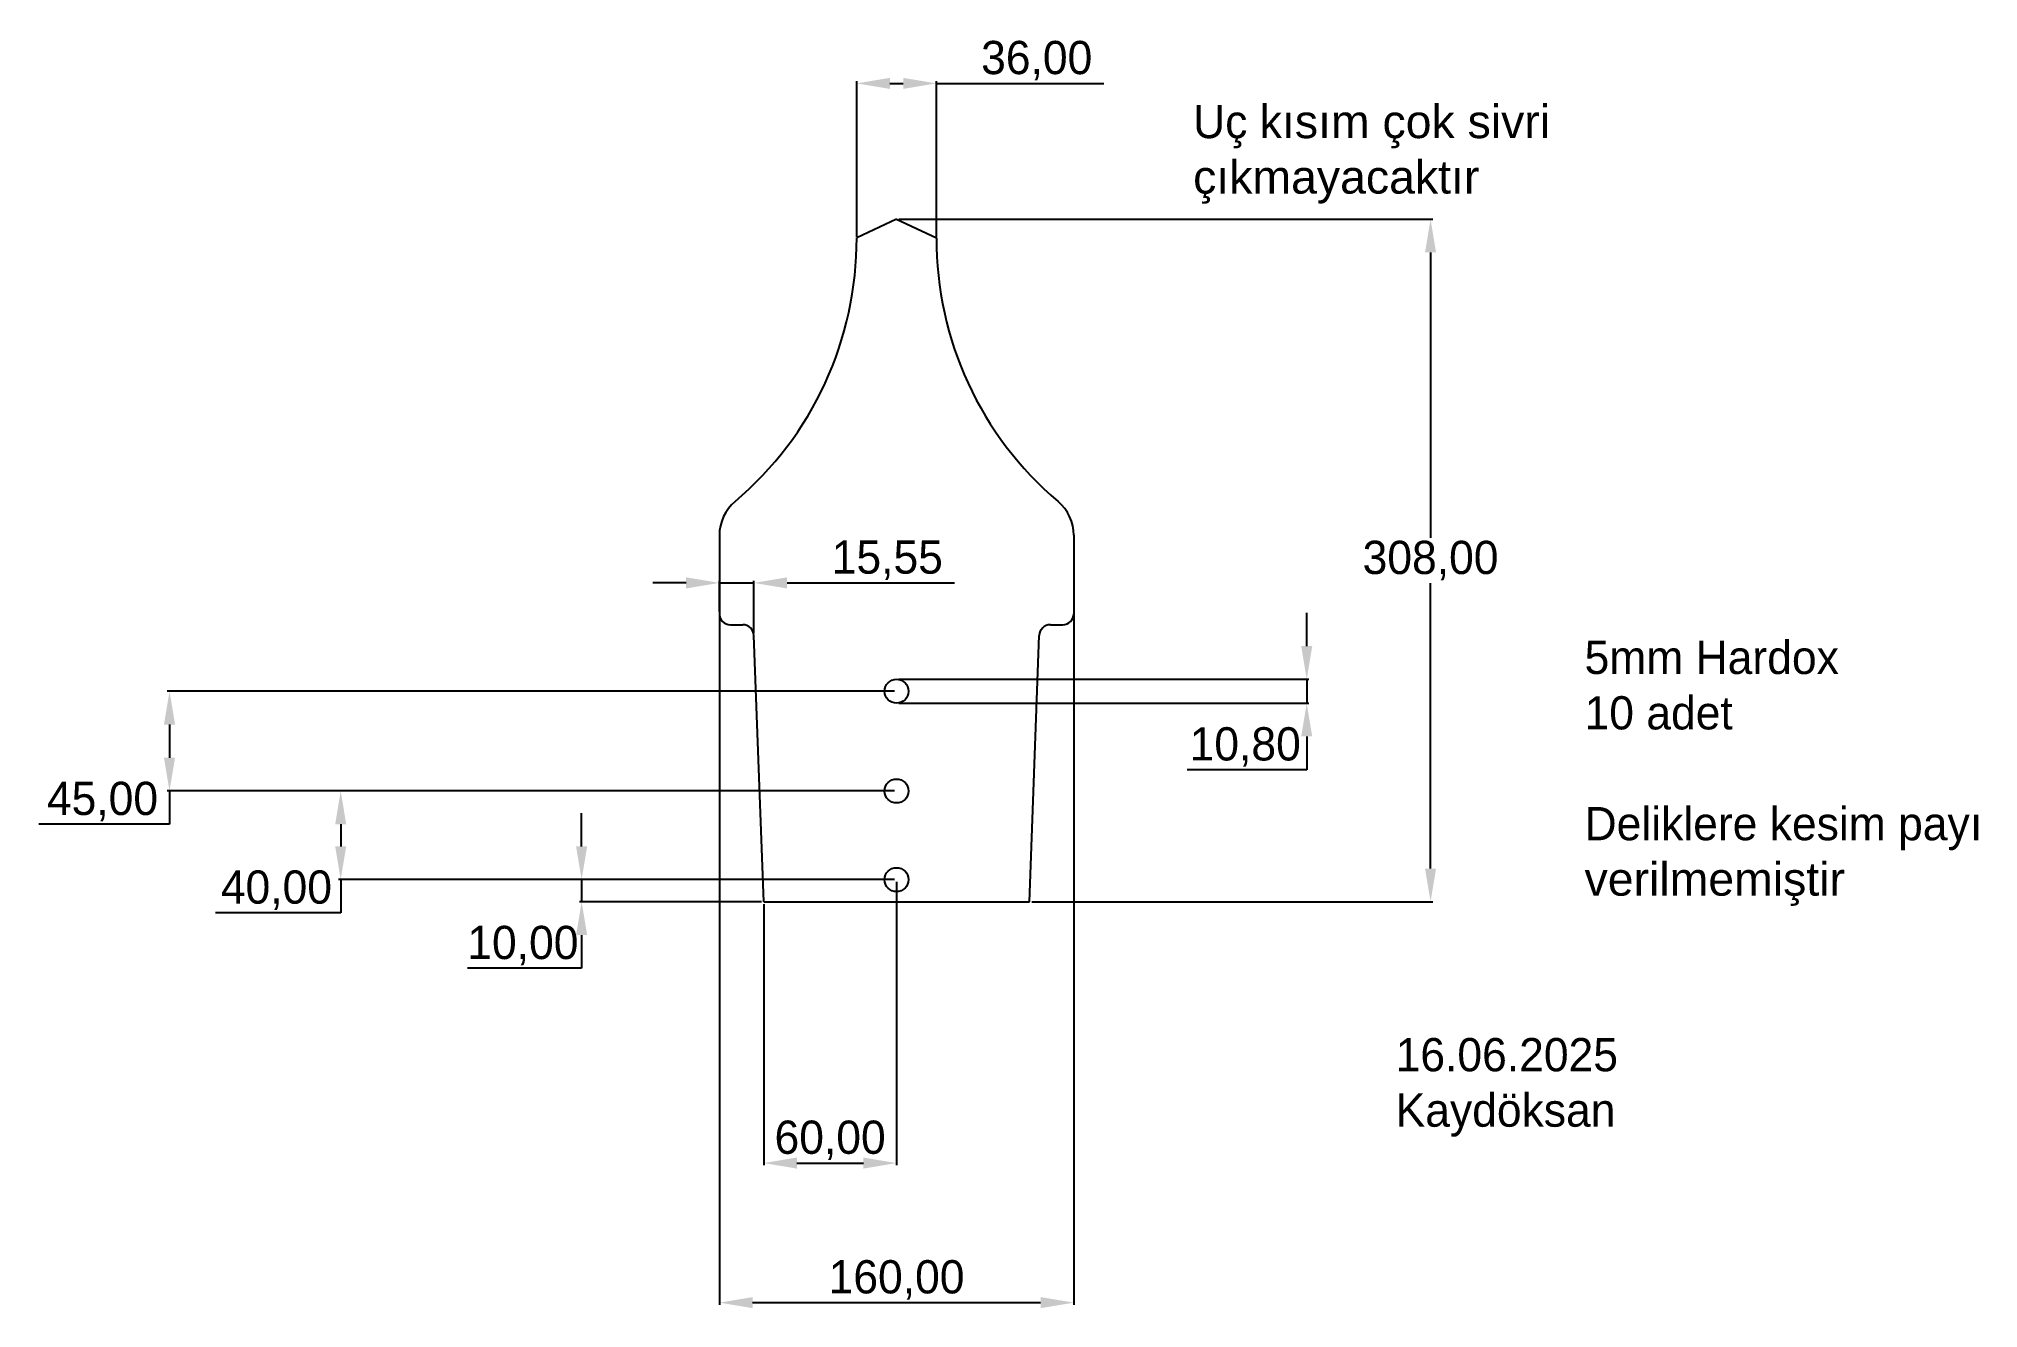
# Model space of a CAD drawing. Header units: millimetres. Extents: x -354 to 522, y -141 to 432.
import ezdxf

# ---------------------------------------------------------------- set-up
doc = ezdxf.new("R2010")
doc.units = ezdxf.units.MM
doc.header["$PDSIZE"] = -1
doc.dimstyles.new('ISO-25', dxfattribs={"dimtxt": 2.5, "dimasz": 2.5, "dimexe": 1.25, "dimexo": 0.625, "dimtad": 1, "dimtxsty": 'Standard', "dimcen": 2.5, "dimadec": 0, "dimazin": 0, "dimtfac": 1, "dimtmove": 0, "dimatfit": 3, "dimfxl": 1, "dimarcsym": 0})

# ---------------------------------------------------------------- blocks, each defined once
blk = doc.blocks.new('*D1')
at = {"color": 0, "lineweight": -2, "transparency": 16777216}
for p, q in [((34.75, 350.39), (275.83, 350.39)), ((94.75, 42.39), (275.83, 42.39))]:
    blk.add_line(p, q, dxfattribs=at)
at = {"color": 1, "lineweight": -2, "transparency": 16777216}
for p, q in [((274.83, 335.39), (274.83, 206.66)), ((274.83, 57.39), (274.83, 186.11))]:
    blk.add_line(p, q, dxfattribs=at)
at = {"color": 1, "transparency": 16777216}
for points in [[(272.33, 335.39), (277.33, 335.39), (274.83, 350.39)], [(272.33, 57.39), (277.33, 57.39), (274.83, 42.39)]]:
    blk.add_solid(points, dxfattribs=at)
at = {"layer": 'Defpoints', "color": 0, "transparency": 16777216}
for p in [(33.75, 350.39), (93.75, 42.39), (274.83, 42.39)]:
    blk.add_point(p, dxfattribs=at)
at = {"color": 1, "transparency": 16777216, "insert": (274.83, 196.39), "char_height": 15, "attachment_point": 5}
blk.add_mtext('308,00', dxfattribs=at)
blk = doc.blocks.new('*D2')
at = {"color": 0, "lineweight": -2, "transparency": 16777216}
for p, q in [((-46.25, 206.76), (-46.25, -139.47)), ((113.75, 206.76), (113.75, -139.47))]:
    blk.add_line(p, q, dxfattribs=at)
at = {"color": 1, "lineweight": -2, "transparency": 16777216}
blk.add_line((-31.25, -138.47), (98.75, -138.47), dxfattribs=at)
at = {"color": 1, "transparency": 16777216}
for points in [[(-31.25, -135.97), (-31.25, -140.97), (-46.25, -138.47)], [(98.75, -135.97), (98.75, -140.97), (113.75, -138.47)]]:
    blk.add_solid(points, dxfattribs=at)
at = {"layer": 'Defpoints', "color": 0, "transparency": 16777216}
for p in [(-46.25, 207.76), (113.75, 207.76), (113.75, -138.47)]:
    blk.add_point(p, dxfattribs=at)
at = {"color": 1, "transparency": 16777216, "insert": (33.75, -128.2), "char_height": 15, "attachment_point": 5}
blk.add_mtext('160,00', dxfattribs=at)
blk = doc.blocks.new('*D3')
at = {"color": 1, "lineweight": -2, "transparency": 16777216}
for p, q in [((218.92, 157.79), (218.92, 172.79)), ((218.92, 142.79), (218.92, 131.99)), ((218.92, 116.99), (218.92, 101.99)), ((218.92, 101.99), (164.9, 101.99))]:
    blk.add_line(p, q, dxfattribs=at)
at = {"color": 0, "lineweight": -2, "transparency": 16777216}
for p, q in [((34.75, 142.79), (219.92, 142.79)), ((34.75, 131.99), (219.92, 131.99))]:
    blk.add_line(p, q, dxfattribs=at)
at = {"color": 1, "transparency": 16777216}
for points in [[(216.42, 157.79), (221.42, 157.79), (218.92, 142.79)], [(216.42, 116.99), (221.42, 116.99), (218.92, 131.99)]]:
    blk.add_solid(points, dxfattribs=at)
at = {"layer": 'Defpoints', "color": 0, "transparency": 16777216}
for p in [(33.75, 142.79), (33.75, 131.99), (218.92, 131.99)]:
    blk.add_point(p, dxfattribs=at)
at = {"color": 1, "transparency": 16777216, "insert": (191.15, 112.26), "char_height": 15, "attachment_point": 5}
blk.add_mtext('10,80', dxfattribs=at)
blk = doc.blocks.new('*D4')
at = {"color": 1, "lineweight": -2, "transparency": 16777216}
for p, q in [((-108.44, 67.39), (-108.44, 82.39)), ((-108.44, 52.39), (-108.44, 42.39)), ((-108.44, 27.39), (-108.44, 12.39)), ((-108.44, 12.39), (-159.96, 12.39))]:
    blk.add_line(p, q, dxfattribs=at)
at = {"color": 0, "lineweight": -2, "transparency": 16777216}
for p, q in [((32.75, 52.39), (-109.44, 52.39)), ((-27.25, 42.39), (-109.44, 42.39))]:
    blk.add_line(p, q, dxfattribs=at)
at = {"color": 1, "transparency": 16777216}
for points in [[(-110.94, 67.39), (-105.94, 67.39), (-108.44, 52.39)], [(-110.94, 27.39), (-105.94, 27.39), (-108.44, 42.39)]]:
    blk.add_solid(points, dxfattribs=at)
at = {"layer": 'Defpoints', "color": 0, "transparency": 16777216}
for p in [(33.75, 52.39), (-108.44, 42.39), (-26.25, 42.39)]:
    blk.add_point(p, dxfattribs=at)
at = {"color": 1, "transparency": 16777216, "insert": (-134.96, 22.66), "char_height": 15, "attachment_point": 5}
blk.add_mtext('10,00', dxfattribs=at)
blk = doc.blocks.new('*D5')
at = {"color": 0, "lineweight": -2, "transparency": 16777216}
for p, q in [((32.75, 92.39), (-218.21, 92.39)), ((32.75, 52.39), (-218.21, 52.39))]:
    blk.add_line(p, q, dxfattribs=at)
at = {"color": 1, "lineweight": -2, "transparency": 16777216}
for p, q in [((-217.21, 77.39), (-217.21, 67.39)), ((-217.21, 52.39), (-217.21, 37.39)), ((-217.21, 37.39), (-273.73, 37.39))]:
    blk.add_line(p, q, dxfattribs=at)
at = {"color": 1, "transparency": 16777216}
for points in [[(-219.71, 77.39), (-214.71, 77.39), (-217.21, 92.39)], [(-219.71, 67.39), (-214.71, 67.39), (-217.21, 52.39)]]:
    blk.add_solid(points, dxfattribs=at)
at = {"layer": 'Defpoints', "color": 0, "transparency": 16777216}
for p in [(33.75, 92.39), (-217.21, 52.39), (33.75, 52.39)]:
    blk.add_point(p, dxfattribs=at)
at = {"color": 1, "transparency": 16777216, "insert": (-246.23, 47.66), "char_height": 15, "attachment_point": 5}
blk.add_mtext('40,00', dxfattribs=at)
blk = doc.blocks.new('*D6')
at = {"color": 0, "lineweight": -2, "transparency": 16777216}
for p, q in [((32.75, 137.39), (-295.49, 137.39)), ((32.75, 92.39), (-295.49, 92.39))]:
    blk.add_line(p, q, dxfattribs=at)
at = {"color": 1, "lineweight": -2, "transparency": 16777216}
for p, q in [((-294.49, 122.39), (-294.49, 107.39)), ((-294.49, 92.39), (-294.49, 77.39)), ((-294.49, 77.39), (-353.51, 77.39))]:
    blk.add_line(p, q, dxfattribs=at)
at = {"color": 1, "transparency": 16777216}
for points in [[(-296.99, 122.39), (-291.99, 122.39), (-294.49, 137.39)], [(-296.99, 107.39), (-291.99, 107.39), (-294.49, 92.39)]]:
    blk.add_solid(points, dxfattribs=at)
at = {"layer": 'Defpoints', "color": 0, "transparency": 16777216}
for p in [(33.75, 137.39), (-294.49, 92.39), (33.75, 92.39)]:
    blk.add_point(p, dxfattribs=at)
at = {"color": 1, "transparency": 16777216, "insert": (-324.76, 87.66), "char_height": 15, "attachment_point": 5}
blk.add_mtext('45,00', dxfattribs=at)
blk = doc.blocks.new('*D7')
at = {"color": 1, "lineweight": -2, "transparency": 16777216}
for p, q in [((-61.25, 186.28), (-76.25, 186.28)), ((-46.25, 186.28), (-30.7, 186.28)), ((-15.7, 186.28), (59.85, 186.28))]:
    blk.add_line(p, q, dxfattribs=at)
at = {"color": 0, "lineweight": -2, "transparency": 16777216}
for p, q in [((-46.25, 173.39), (-46.25, 187.28)), ((-30.7, 163.57), (-30.7, 187.28))]:
    blk.add_line(p, q, dxfattribs=at)
at = {"color": 1, "transparency": 16777216}
for points in [[(-61.25, 188.78), (-61.25, 183.78), (-46.25, 186.28)], [(-15.7, 188.78), (-15.7, 183.78), (-30.7, 186.28)]]:
    blk.add_solid(points, dxfattribs=at)
at = {"layer": 'Defpoints', "color": 0, "transparency": 16777216}
for p in [(-30.7, 186.28), (-46.25, 172.39), (-30.7, 162.57)]:
    blk.add_point(p, dxfattribs=at)
at = {"color": 1, "transparency": 16777216, "insert": (29.57, 196.55), "char_height": 15, "attachment_point": 5}
blk.add_mtext('15,55', dxfattribs=at)
blk = doc.blocks.new('*D9')
at = {"color": 0, "lineweight": -2, "transparency": 16777216}
for p, q in [((15.75, 342.39), (15.75, 412.67)), ((51.75, 342.39), (51.75, 412.67))]:
    blk.add_line(p, q, dxfattribs=at)
at = {"color": 1, "lineweight": -2, "transparency": 16777216}
for p, q in [((30.75, 411.67), (36.75, 411.67)), ((51.75, 411.67), (127.3, 411.67))]:
    blk.add_line(p, q, dxfattribs=at)
at = {"color": 1, "transparency": 16777216}
for points in [[(30.75, 414.17), (30.75, 409.17), (15.75, 411.67)], [(36.75, 414.17), (36.75, 409.17), (51.75, 411.67)]]:
    blk.add_solid(points, dxfattribs=at)
at = {"layer": 'Defpoints', "color": 0, "transparency": 16777216}
for p in [(51.75, 411.67), (15.75, 341.39), (51.75, 341.39)]:
    blk.add_point(p, dxfattribs=at)
at = {"color": 1, "transparency": 16777216, "insert": (97.02, 421.94), "char_height": 15, "attachment_point": 5}
blk.add_mtext('36,00', dxfattribs=at)
blk = doc.blocks.new('*D10')
at = {"color": 0, "lineweight": -2, "transparency": 16777216}
for p, q in [((33.75, 51.39), (33.75, -76.5)), ((-26.25, 41.39), (-26.25, -76.5))]:
    blk.add_line(p, q, dxfattribs=at)
at = {"color": 1, "lineweight": -2, "transparency": 16777216}
blk.add_line((-11.25, -75.5), (18.75, -75.5), dxfattribs=at)
at = {"color": 1, "transparency": 16777216}
for points in [[(-11.25, -73), (-11.25, -78), (-26.25, -75.5)], [(18.75, -73), (18.75, -78), (33.75, -75.5)]]:
    blk.add_solid(points, dxfattribs=at)
at = {"layer": 'Defpoints', "color": 0, "transparency": 16777216}
for p in [(33.75, 52.39), (-26.25, 42.39), (33.75, -75.5)]:
    blk.add_point(p, dxfattribs=at)
at = {"color": 1, "transparency": 16777216, "insert": (3.75, -65.23), "char_height": 15, "attachment_point": 5}
blk.add_mtext('60,00', dxfattribs=at)

msp = doc.modelspace()

# ---------------------------------------------------------------- linework, layer by layer
at = {"color": 7, "linetype": 'Continuous', "lineweight": 25}
for p, q in [((33.75, 350.385), (15.75, 341.992)), ((33.75, 350.385), (51.75, 341.992)), ((-46.25, 207.759), (-46.25, 172.385)), ((113.75, 207.759), (113.75, 172.385)), ((-41.25, 167.385), (-35.698, 167.385)), ((103.197, 167.385), (108.75, 167.385)), ((-26.25, 42.385), (-30.702, 162.57)), ((93.75, 42.385), (98.201, 162.57)), ((-26.25, 42.385), (93.75, 42.385))]:
    msp.add_line(p, q, dxfattribs=at)
for centre in [(33.75, 137.385), (33.75, 92.385), (33.75, 52.385)]:
    msp.add_circle(centre, 5.4, dxfattribs=at)
for centre, radius, start, end in [((-139.249, 341.386), 155, 310.218744, 0.223851), ((206.748, 341.386), 155, 179.776149, 229.781256), ((-26.25, 207.759), 20, 130.218744, 180), ((93.75, 207.759), 20, 0, 49.781256), ((-41.25, 172.385), 5, 180, 270), ((-35.698, 162.385), 5, 2.121096, 90), ((103.197, 162.385), 5, 90, 177.878904), ((108.75, 172.385), 5, 270, 0)]:
    msp.add_arc(centre, radius, start, end, dxfattribs=at)

# ---------------------------------------------------------------- texts
at = {"char_height": 15, "attachment_point": 1}
for s, width, insert in [('Uç k{\\fArial|b0|i0|c162|p34;ısım çok sivri çıkmayacaktır}', 268.06115, (167.63, 401.956)), ('5mm Hardox\\P10 adet\\P\\PDeliklere kesim pay{\\fArial|b0|i0|c162|p34;ı verilmemiştir}', 222.98893, (344.36, 160.179)), ('16.06.2025\\PKaydöksan', 403.93443, (259.066, -19.086))]:
    msp.add_mtext_dynamic_manual_height_columns(s, width=width, gutter_width=17.5, heights=[0], dxfattribs=dict(at, insert=insert))

# ---------------------------------------------------------------- dimensions: what is measured, and where the dimension line sits
for base, p1, p2, picture, middle in [((51.748, 411.666), (15.751, 341.386), (51.748, 341.386), '*D9', (97.022, 421.94)), ((-30.702, 186.275), (-46.25, 172.385), (-30.702, 162.57), '*D7', (29.572, 196.549)), ((113.75, -138.475), (-46.25, 207.759), (113.75, 207.759), '*D2', (33.75, -128.201)), ((33.75, -75.501), (-26.25, 42.385), (33.75, 52.385), '*D10', (3.75, -65.227))]:
    dim = msp.add_linear_dim(base=base, p1=p1, p2=p2, dimstyle='ISO-25', override={"dimtxt": 15, "dimasz": 15, "dimexe": 1, "dimexo": 1, "dimgap": 1.524, "dimtih": 1, "dimtoh": 1, "dimzin": 0, "dimclrd": 1, "dimclrt": 1, "dimadec": 2, "dimtzin": 0})
    dim.commit()
    dim.dimension.update_dxf_attribs({"geometry": picture, "text_midpoint": middle})
for base, p1, p2, picture, middle in [((274.832, 42.385), (33.75, 350.385), (93.75, 42.385), '*D1', (274.832, 196.385)), ((-294.488, 92.385), (33.75, 137.385), (33.75, 92.385), '*D6', (-324.762, 87.659)), ((-217.206, 52.385), (33.75, 92.385), (33.75, 52.385), '*D5', (-246.23, 47.659)), ((-108.435, 42.385), (33.75, 52.385), (-26.25, 42.385), '*D4', (-134.959, 22.659))]:
    dim = msp.add_linear_dim(base=base, p1=p1, p2=p2, angle=90, dimstyle='ISO-25', override={"dimtxt": 15, "dimasz": 15, "dimexe": 1, "dimexo": 1, "dimgap": 1.524, "dimtih": 1, "dimtoh": 1, "dimzin": 0, "dimclrd": 1, "dimclrt": 1, "dimadec": 2, "dimtzin": 0})
    dim.commit()
    dim.dimension.update_dxf_attribs({"geometry": picture, "text_midpoint": middle})
dim = msp.add_linear_dim(base=(218.921, 131.985), p1=(33.75, 142.785), p2=(33.75, 131.985), angle=90, dimstyle='ISO-25', override={"dimtxt": 15, "dimasz": 15, "dimexe": 1, "dimexo": 1, "dimgap": 1.524, "dimtih": 1, "dimtoh": 1, "dimzin": 0, "dimclrd": 1, "dimclrt": 1, "dimadec": 2, "dimtzin": 0})
dim.commit()
dim.dimension.update_dxf_attribs({"geometry": '*D3', "text_midpoint": (191.147, 101.985), "dimtype": 160})

doc.saveas('drawing.dxf')
